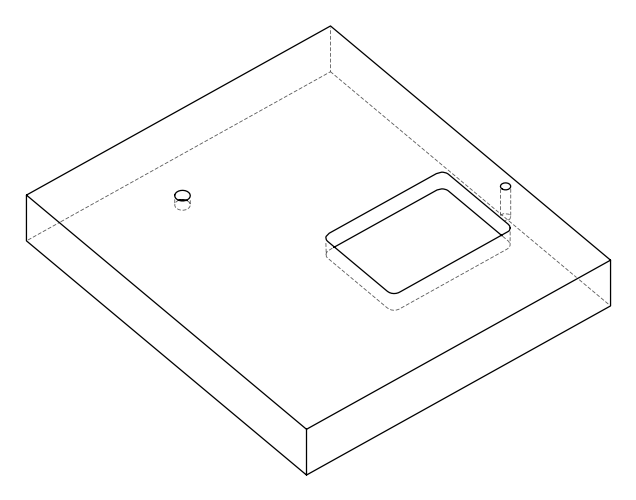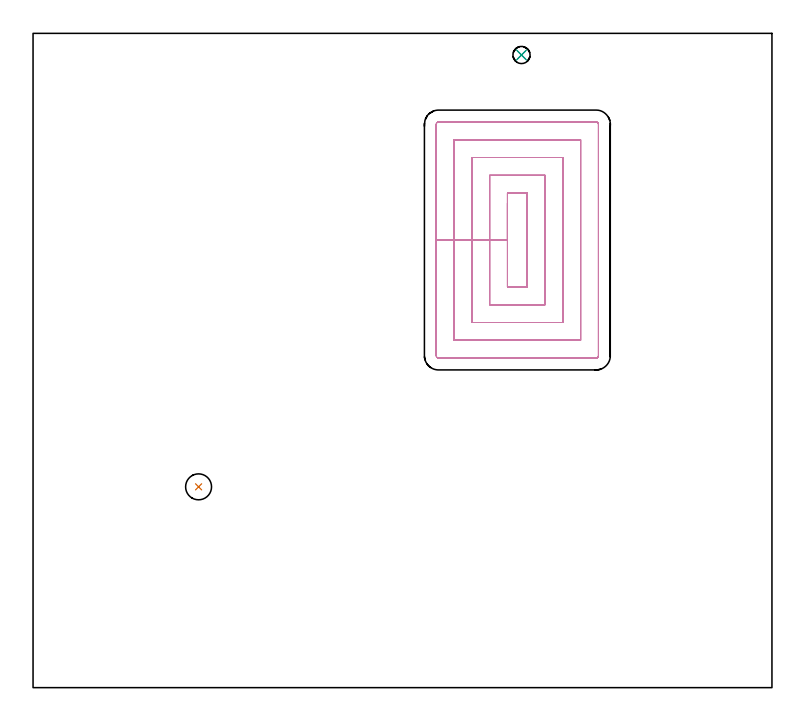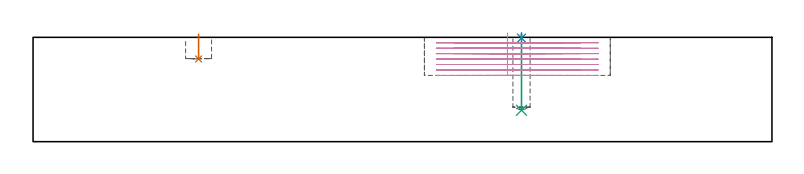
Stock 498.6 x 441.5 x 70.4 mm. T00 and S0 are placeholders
(PLAN: 4 operations, 3 tool changes, 25.9 min)
(1 INDEXABLE_INSERT_DRILL_BLIND_HOLE_FROM_SOLID | STEP1POCKET | NXT0302_006 | 0.07 min | 3453 mm3)
(2 SPOT_DRILL | STEP1POCKET_1 | NXT0321_9005460120000 | 0.03 min | 1 mm3)
(3 DRILL_BLIND_HOLE_INTO_CENTER | STEP1POCKET_1 | NXT0301_087 | 0.21 min | 5022 mm3)
(4 MILL_RECTANGULAR_POCKET | POCKET_RECTANGULAR_STRAIGHT | UGT0201_008 | Follow Part, ap 4, ae 75% | 25.59 min | 563028 mm3)
(TOOL NXT0302_006 | Index. Insert Drill 17.5mm [880-D1750L25-05] | D17.5 PA176 FL88 Z2)
(TOOL NXT0321_9005460120000 | NC Spot Drill, 142deg, 12mm, Carbide, Uncoated | D12 PA142 FL30 Z2)
(TOOL NXT0301_087 | Carbide Drill 11.6mm [860.1-1160-058A1-MM 2214] | D11.6 PA140 FL72 Z2)
(TOOL UGT0201_008 | End Mill 16 mm | D16 FL32 Z4)
(OP 1 INDEXABLE_INSERT_DRILL_BLIND_HOLE_FROM_SOLID)
G17 G21 G94 G90
T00 M6
G54
G17 G0 G90 X111.7 Y135.5 S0 M3
G43 Z80.4 H1
G94 G81 G98 Z55.8 F250. R72.4
G80
M5
M2
(OP 2 SPOT_DRILL)
G17 G21 G94 G90
T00 M6
G54
G17 G0 G90 X329.6 Y426.9 S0 M3
G43 Z80.4 H0
G94 G81 G98 Z69.901 F250. R73.4
G80
M5
M2
(OP 3 DRILL_BLIND_HOLE_INTO_CENTER)
G17 G21 G94 G90
T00 M6
G54
G17 G0 G90 X329.6 Y426.9 S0 M3
G43 Z80.4 H1
G94 G81 G98 Z21.2 F250. R72.4
G80
M5
M2
(OP 4 MILL_RECTANGULAR_POCKET)
G17 G21 G94 G90
T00 M6
G54
G17 G0 G90 X320.1 Y326.948 S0 M3
G43 Z80.4 H0
Z73.4
G94 G1 Y302.05 Z66.728 F250.
Y270.4 F500.
X333.5
Y333.7
X320.1
Y302.05
X308.1
Y258.4
X345.5
Y345.7
X308.1
Y302.05
X296.1
Y246.4
X357.5
Y357.7
X296.1
Y302.05
X284.1
Y234.4
X369.5
Y369.7
X284.1
Y302.05
X272.1
Y223.9
G3 X273.6 Y222.4 R1.5
G1 X380.
G3 X381.5 Y223.9 R1.5
G1 Y380.2
G3 X380. Y381.7 R1.5
G1 X273.6
G3 X272.1 Y380.2 R1.5
G1 Y302.05
Y301.05
G0 X320.1 Y326.948 Z69.728
G1 Y302.05 Z63.057 F250.
Y270.4 F500.
X333.5
Y333.7
X320.1
Y302.05
X308.1
Y258.4
X345.5
Y345.7
X308.1
Y302.05
X296.1
Y246.4
X357.5
Y357.7
X296.1
Y302.05
X284.1
Y234.4
X369.5
Y369.7
X284.1
Y302.05
X272.1
Y223.9
G3 X273.6 Y222.4 R1.5
G1 X380.
G3 X381.5 Y223.9 R1.5
G1 Y380.2
G3 X380. Y381.7 R1.5
G1 X273.6
G3 X272.1 Y380.2 R1.5
G1 Y302.05
Y301.05
G0 X320.1 Y326.948 Z66.057
G1 Y302.05 Z59.386 F250.
Y270.4 F500.
X333.5
Y333.7
X320.1
Y302.05
X308.1
Y258.4
X345.5
Y345.7
X308.1
Y302.05
X296.1
Y246.4
X357.5
Y357.7
X296.1
Y302.05
X284.1
Y234.4
X369.5
Y369.7
X284.1
Y302.05
X272.1
Y223.9
G3 X273.6 Y222.4 R1.5
G1 X380.
G3 X381.5 Y223.9 R1.5
G1 Y380.2
G3 X380. Y381.7 R1.5
G1 X273.6
G3 X272.1 Y380.2 R1.5
G1 Y302.05
Y301.05
G0 X320.1 Y326.948 Z62.386
G1 Y302.05 Z55.714 F250.
Y270.4 F500.
X333.5
Y333.7
X320.1
Y302.05
X308.1
Y258.4
X345.5
Y345.7
X308.1
Y302.05
X296.1
Y246.4
X357.5
Y357.7
X296.1
Y302.05
X284.1
Y234.4
X369.5
Y369.7
X284.1
Y302.05
X272.1
Y223.9
G3 X273.6 Y222.4 R1.5
G1 X380.
G3 X381.5 Y223.9 R1.5
G1 Y380.2
G3 X380. Y381.7 R1.5
G1 X273.6
G3 X272.1 Y380.2 R1.5
G1 Y302.05
Y301.05
G0 X320.1 Y326.948 Z58.714
G1 Y302.05 Z52.043 F250.
Y270.4 F500.
X333.5
Y333.7
X320.1
Y302.05
X308.1
Y258.4
X345.5
Y345.7
X308.1
Y302.05
X296.1
Y246.4
X357.5
Y357.7
X296.1
Y302.05
X284.1
Y234.4
X369.5
Y369.7
X284.1
Y302.05
X272.1
Y223.9
G3 X273.6 Y222.4 R1.5
G1 X380.
G3 X381.5 Y223.9 R1.5
G1 Y380.2
G3 X380. Y381.7 R1.5
G1 X273.6
G3 X272.1 Y380.2 R1.5
G1 Y302.05
Y301.05
G0 X320.1 Y326.948 Z55.043
G1 Y302.05 Z48.371 F250.
Y270.4 F500.
X333.5
Y333.7
X320.1
Y302.05
X308.1
Y258.4
X345.5
Y345.7
X308.1
Y302.05
X296.1
Y246.4
X357.5
Y357.7
X296.1
Y302.05
X284.1
Y234.4
X369.5
Y369.7
X284.1
Y302.05
X272.1
Y223.9
G3 X273.6 Y222.4 R1.5
G1 X380.
G3 X381.5 Y223.9 R1.5
G1 Y380.2
G3 X380. Y381.7 R1.5
G1 X273.6
G3 X272.1 Y380.2 R1.5
G1 Y302.05
Y301.05
G0 X320.1 Y326.948 Z51.371
G1 Y302.05 Z44.7 F250.
Y270.4 F500.
X333.5
Y333.7
X320.1
Y302.05
X308.1
Y258.4
X345.5
Y345.7
X308.1
Y302.05
X296.1
Y246.4
X357.5
Y357.7
X296.1
Y302.05
X284.1
Y234.4
X369.5
Y369.7
X284.1
Y302.05
X272.1
Y223.9
G3 X273.6 Y222.4 R1.5
G1 X380.
G3 X381.5 Y223.9 R1.5
G1 Y380.2
G3 X380. Y381.7 R1.5
G1 X273.6
G3 X272.1 Y380.2 R1.5
G1 Y302.05
Y301.05
G0 Z80.4
M5
M2
